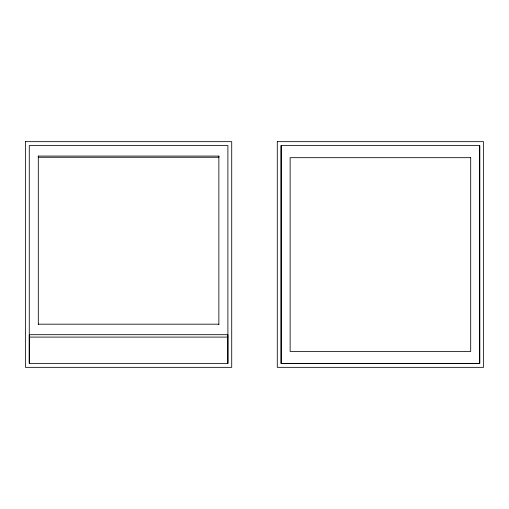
<?xml version="1.0" encoding="UTF-8"?>
<svg xmlns="http://www.w3.org/2000/svg" width="509" height="509" viewBox="0 0 509 509"><rect width="100%" height="100%" fill="white"/><g stroke="black" fill="none" stroke-linecap="round" stroke-linejoin="round"><path stroke-width="0.76" d="M29.274 363.432L29.274 145.568L227.892 145.568L227.892 363.432L29.274 363.432L29.274 334.693L227.892 334.693L227.892 363.432M38.302 324.596L38.302 156.078L218.864 156.078L218.864 157.275L38.302 157.275L38.302 156.078M218.864 324.596L218.864 156.078M281.108 145.568L281.108 363.432L479.726 363.432L479.726 145.568L281.108 145.568L281.108 363.566L479.726 363.566L479.726 145.568M38.302 324.182L218.864 324.182M29.274 337.098L227.892 337.098M25.45 141.661L25.45 367.339L231.716 367.339L231.716 141.661L25.45 141.661M277.284 141.661L277.284 367.339L483.55 367.339L483.55 141.661L277.284 141.661M470.698 157.675L290.136 157.682L290.136 351.458L470.698 351.458L470.698 157.675"/></g></svg>
